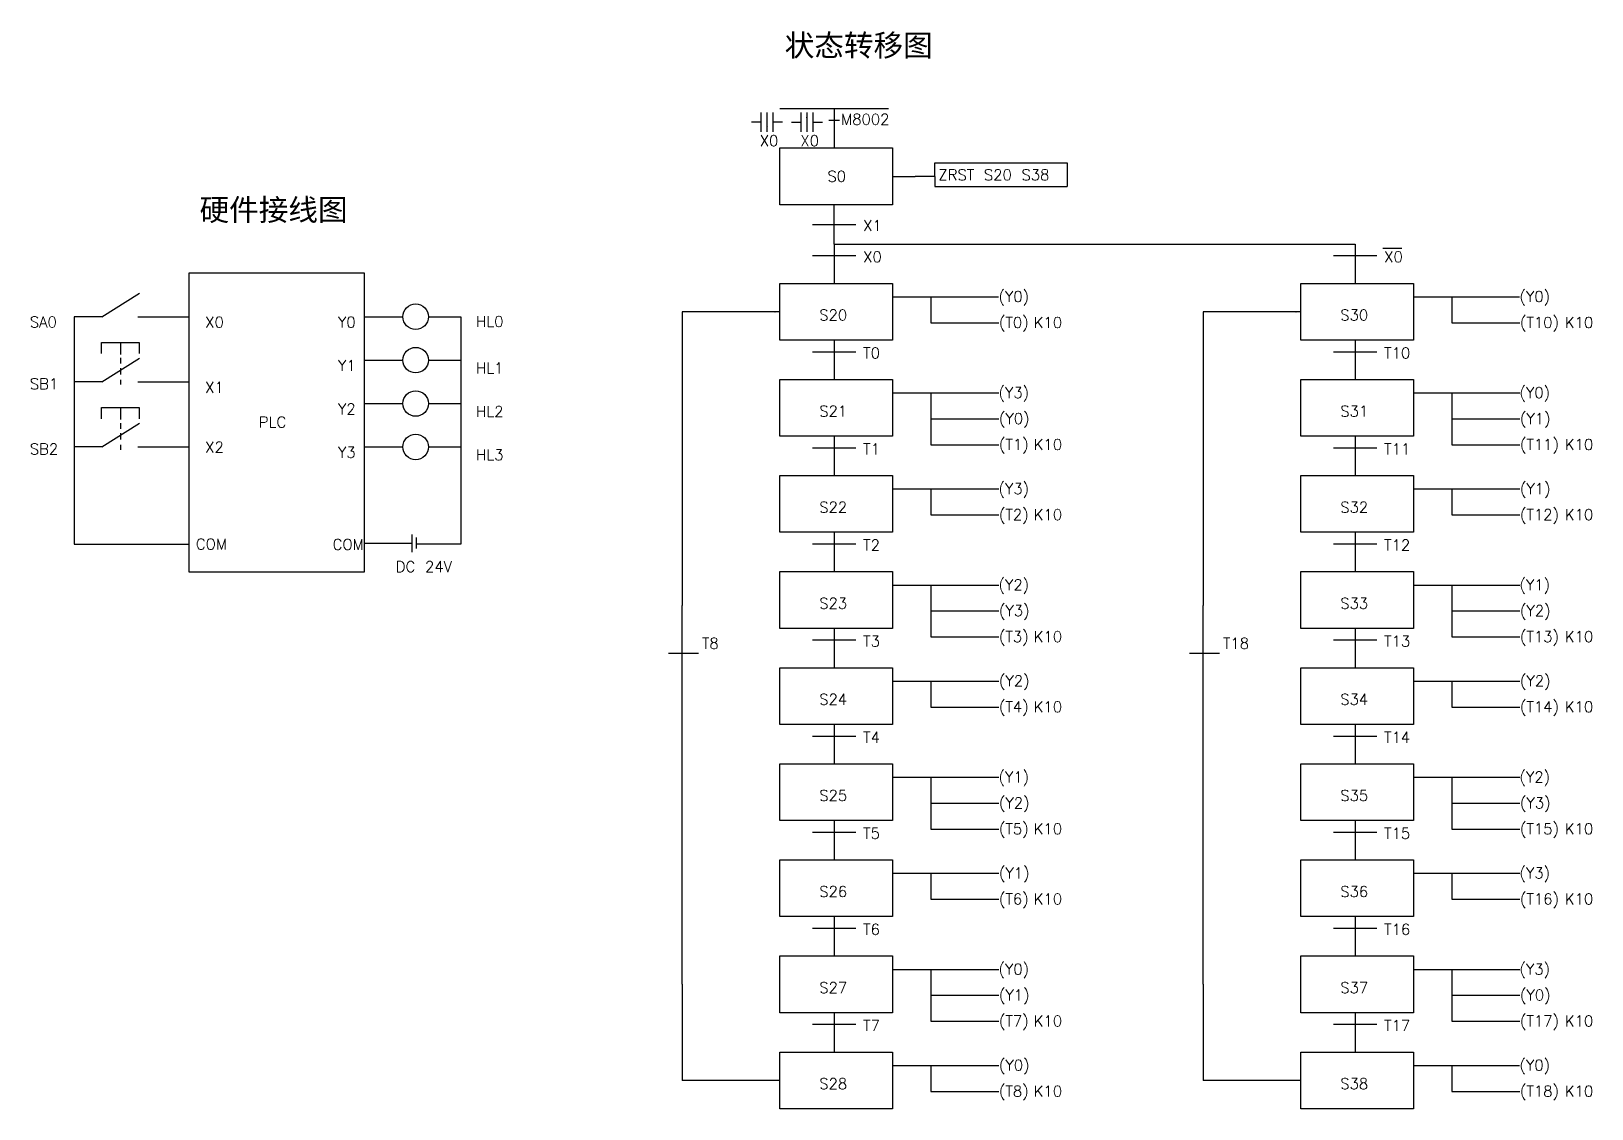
# Model space of a CAD drawing. Header units: millimetres. Extents: x 4 to 723, y -211 to 285.
import ezdxf

# ---------------------------------------------------------------- set-up
doc = ezdxf.new("R2010")
doc.units = ezdxf.units.MM
doc.styles.get("Standard").update_dxf_attribs({"font": 'txt.shx', "height": 5, "bigfont": '@extfont2.shx'})
doc.dimstyles.new('ISO-25', dxfattribs={"dimtxt": 4, "dimasz": 2.5, "dimexe": 1.25, "dimexo": 0.625, "dimtad": 1, "dimdsep": 46, "dimtxsty": 'Standard', "dimcen": 2.5, "dimadec": 0, "dimazin": 0, "dimtfac": 1, "dimtmove": 0, "dimatfit": 3, "dimfxl": 1, "dimarcsym": 0})

msp = doc.modelspace()

# ---------------------------------------------------------------- linework, layer by layer
for p, q in [((340.2, 238.75), (340.2, 247.57)), ((345.75, 238.75), (345.75, 247.57)), ((348.94, 249.36), (398.91, 249.36)), ((358.57, 247.57), (358.57, 238.75)), ((364.12, 247.57), (364.12, 238.75)), ((373.92, 249.36), (373.92, 231.25)), ((340.2, 243.16), (335.84, 243.16)), ((350.11, 243.16), (345.75, 243.16)), ((354.21, 243.16), (358.57, 243.16)), ((364.12, 243.16), (368.48, 243.16)), ((371.44, 244.01), (376.41, 244.01)), ((420.32, 218.17), (420.32, 224.35)), ((420.32, 224.35), (481.33, 224.35)), ((481.33, 224.35), (481.33, 213.52)), ((400.75, 218.17), (411.16, 218.17)), ((420.32, 218.17), (411.16, 218.17)), ((420.32, 218.17), (420.32, 213.52)), ((420.32, 213.52), (481.33, 213.52)), ((373.92, 186.98), (373.92, 205.09)), ((363.97, 196.03), (373.92, 196.03)), ((373.92, 196.03), (383.88, 196.03)), ((373.92, 186.98), (373.92, 168.87)), ((373.92, 186.98), (613.98, 186.98)), ((613.98, 186.98), (613.98, 168.87)), ((363.97, 181.62), (373.92, 181.62)), ((373.92, 181.62), (383.88, 181.62)), ((604.03, 181.62), (613.98, 181.62)), ((613.98, 181.62), (623.93, 181.62)), ((626.66, 185.04), (635.46, 185.04)), ((36.42, 153.49), (53.83, 164.41)), ((400.75, 162.67), (449.58, 162.67)), ((418.48, 162.67), (418.48, 150.72)), ((640.8, 162.67), (689.63, 162.67)), ((658.53, 162.67), (658.53, 150.72)), ((36.42, 153.49), (23.73, 153.49)), ((23.73, 153.49), (23.73, 48.72)), ((53.07, 153.49), (76.79, 153.49)), ((157.37, 153.49), (175.2, 153.49)), ((186.98, 153.49), (201.93, 153.49)), ((201.93, 153.49), (201.93, 48.72)), ((303.9, 155.79), (303.9, 20.48)), ((543.95, 155.79), (543.95, 20.48)), ((418.48, 150.72), (449.79, 150.72)), ((658.53, 150.72), (689.85, 150.72)), ((36.31, 136.49), (36.31, 141.61)), ((36.31, 141.61), (53.71, 141.61)), ((45.01, 141.61), (45.01, 136.08)), ((53.71, 141.61), (53.71, 136.49)), ((363.97, 137.35), (373.92, 137.35)), ((373.92, 142.71), (373.92, 124.6)), ((373.92, 137.35), (383.88, 137.35)), ((604.03, 137.35), (613.98, 137.35)), ((613.98, 142.71), (613.98, 124.6)), ((613.98, 137.35), (623.93, 137.35)), ((36.42, 123.48), (53.83, 134.41)), ((45.01, 134.48), (45.01, 131.88)), ((45.01, 129.85), (45.01, 126.87)), ((157.37, 133.49), (175.2, 133.49)), ((186.98, 133.49), (201.93, 133.49)), ((36.42, 123.48), (23.73, 123.48)), ((45.01, 124.43), (45.01, 122.2)), ((53.07, 123.48), (76.79, 123.48)), ((400.75, 118.4), (418.48, 118.4)), ((418.48, 118.4), (418.48, 94.51)), ((418.48, 118.4), (449.79, 118.4)), ((640.8, 118.4), (658.53, 118.4)), ((658.53, 118.4), (658.53, 94.51)), ((658.53, 118.4), (689.85, 118.4)), ((36.31, 106.48), (36.31, 111.61)), ((36.31, 111.61), (53.71, 111.61)), ((45.01, 111.61), (45.01, 106.08)), ((53.71, 111.61), (53.71, 106.48)), ((157.37, 113.49), (175.2, 113.49)), ((186.98, 113.49), (201.93, 113.49)), ((36.42, 93.48), (53.83, 104.41)), ((45.01, 104.48), (45.01, 101.87)), ((418.48, 106.45), (449.79, 106.45)), ((658.53, 106.45), (689.85, 106.45)), ((36.42, 93.48), (23.73, 93.48)), ((45.01, 99.84), (45.01, 96.87)), ((45.01, 94.43), (45.01, 92.2)), ((53.07, 93.48), (76.79, 93.48)), ((157.37, 93.49), (175.2, 93.49)), ((186.98, 93.49), (201.93, 93.49)), ((373.92, 98.44), (373.92, 80.33)), ((418.48, 94.51), (449.79, 94.51)), ((613.98, 98.44), (613.98, 80.33)), ((658.53, 94.51), (689.85, 94.51)), ((363.97, 93.08), (373.92, 93.08)), ((373.92, 93.08), (383.88, 93.08)), ((604.03, 93.08), (613.98, 93.08)), ((613.98, 93.08), (623.93, 93.08)), ((400.75, 74.13), (418.48, 74.13)), ((418.48, 74.13), (418.48, 62.18)), ((418.48, 74.13), (449.79, 74.13)), ((640.8, 74.13), (658.53, 74.13)), ((658.53, 74.13), (658.53, 62.18)), ((658.53, 74.13), (689.85, 74.13)), ((418.48, 62.18), (449.79, 62.18)), ((658.53, 62.18), (689.85, 62.18)), ((179.28, 53.11), (179.28, 45.02)), ((181.35, 51.81), (181.35, 46.7)), ((373.92, 54.17), (373.92, 36.06)), ((613.98, 54.17), (613.98, 36.06)), ((23.73, 48.72), (76.79, 48.72)), ((179.28, 49.07), (157.37, 49.07)), ((201.93, 48.72), (181.35, 48.72)), ((363.97, 48.81), (373.92, 48.81)), ((373.92, 48.81), (383.88, 48.81)), ((604.03, 48.81), (613.98, 48.81)), ((613.98, 48.81), (623.93, 48.81)), ((400.75, 29.86), (418.48, 29.86)), ((418.48, 29.86), (418.48, 5.97)), ((418.48, 29.86), (449.79, 29.86)), ((640.8, 29.86), (658.53, 29.86)), ((658.53, 29.86), (658.53, 5.97)), ((658.53, 29.86), (689.85, 29.86)), ((303.9, -154.1), (303.9, 20.48)), ((418.48, 17.91), (449.79, 17.91)), ((543.95, -154.1), (543.95, 20.48)), ((658.53, 17.91), (689.85, 17.91)), ((373.92, 9.9), (373.92, -8.21)), ((613.98, 9.9), (613.98, -8.21)), ((363.97, 4.54), (373.92, 4.54)), ((373.92, 4.54), (383.88, 4.54)), ((418.48, 5.97), (449.79, 5.97)), ((604.03, 4.54), (613.98, 4.54)), ((613.98, 4.54), (623.93, 4.54)), ((658.53, 5.97), (689.85, 5.97)), ((297.58, -1.58), (311.45, -1.58)), ((537.64, -1.58), (551.51, -1.58)), ((400.75, -14.41), (418.48, -14.41)), ((418.48, -14.41), (418.48, -26.36)), ((418.48, -14.41), (449.79, -14.41)), ((640.8, -14.41), (658.53, -14.41)), ((658.53, -14.41), (658.53, -26.36)), ((658.53, -14.41), (689.85, -14.41)), ((418.48, -26.36), (449.79, -26.36)), ((658.53, -26.36), (689.85, -26.36)), ((373.92, -34.37), (373.92, -52.48)), ((613.98, -34.37), (613.98, -52.48)), ((363.97, -39.73), (373.92, -39.73)), ((373.92, -39.73), (383.88, -39.73)), ((604.03, -39.73), (613.98, -39.73)), ((613.98, -39.73), (623.93, -39.73)), ((400.75, -58.68), (418.48, -58.68)), ((418.48, -58.68), (418.48, -82.57)), ((418.48, -58.68), (449.79, -58.68)), ((640.8, -58.68), (658.53, -58.68)), ((658.53, -58.68), (658.53, -82.57)), ((658.53, -58.68), (689.85, -58.68)), ((418.48, -70.63), (449.79, -70.63)), ((658.53, -70.63), (689.85, -70.63)), ((373.92, -78.64), (373.92, -96.75)), ((613.98, -78.64), (613.98, -96.75)), ((363.97, -84), (373.92, -84)), ((373.92, -84), (383.88, -84)), ((418.48, -82.57), (449.79, -82.57)), ((604.03, -84), (613.98, -84)), ((613.98, -84), (623.93, -84)), ((658.53, -82.57), (689.85, -82.57)), ((400.75, -102.95), (418.48, -102.95)), ((418.48, -102.95), (418.48, -114.9)), ((418.48, -102.95), (449.79, -102.95)), ((640.8, -102.95), (658.53, -102.95)), ((658.53, -102.95), (658.53, -114.9)), ((658.53, -102.95), (689.85, -102.95)), ((418.48, -114.9), (449.79, -114.9)), ((658.53, -114.9), (689.85, -114.9)), ((363.97, -128.27), (373.92, -128.27)), ((373.92, -122.91), (373.92, -141.02)), ((373.92, -128.27), (383.88, -128.27)), ((604.03, -128.27), (613.98, -128.27)), ((613.98, -122.91), (613.98, -141.02)), ((613.98, -128.27), (623.93, -128.27)), ((400.75, -147.22), (418.48, -147.22)), ((418.48, -147.22), (418.48, -171.11)), ((418.48, -147.22), (449.79, -147.22)), ((640.8, -147.22), (658.53, -147.22)), ((658.53, -147.22), (658.53, -171.11)), ((658.53, -147.22), (689.85, -147.22)), ((303.9, -154.1), (303.9, -198.37)), ((543.95, -154.1), (543.95, -198.37)), ((418.48, -159.17), (449.79, -159.17)), ((658.53, -159.17), (689.85, -159.17)), ((363.97, -172.54), (373.92, -172.54)), ((373.92, -167.18), (373.92, -185.29)), ((373.92, -172.54), (383.88, -172.54)), ((418.48, -171.11), (449.79, -171.11)), ((604.03, -172.54), (613.98, -172.54)), ((613.98, -167.18), (613.98, -185.29)), ((613.98, -172.54), (623.93, -172.54)), ((658.53, -171.11), (689.85, -171.11)), ((400.75, -191.49), (418.48, -191.49)), ((418.48, -191.49), (418.48, -203.44)), ((418.48, -191.49), (449.79, -191.49)), ((640.8, -191.49), (689.63, -191.49)), ((658.53, -191.49), (658.53, -203.44)), ((348.94, -198.37), (303.9, -198.37)), ((588.99, -198.37), (543.95, -198.37)), ((418.48, -203.44), (449.79, -203.44)), ((658.53, -203.44), (689.85, -203.44))]:
    msp.add_line(p, q)
for points in [[(348.94, 231.25), (400.75, 231.25), (400.75, 205.09), (348.94, 205.09)], [(76.79, 173.77), (157.37, 173.77), (157.37, 35.77), (76.79, 35.77)], [(348.94, 168.87), (400.75, 168.87), (400.75, 142.71), (348.94, 142.71)], [(588.99, 168.87), (640.8, 168.87), (640.8, 142.71), (588.99, 142.71)], [(348.94, 124.6), (400.75, 124.6), (400.75, 98.44), (348.94, 98.44)], [(588.99, 124.6), (640.8, 124.6), (640.8, 98.44), (588.99, 98.44)], [(348.94, 80.33), (400.75, 80.33), (400.75, 54.17), (348.94, 54.17)], [(588.99, 80.33), (640.8, 80.33), (640.8, 54.17), (588.99, 54.17)], [(348.94, 36.06), (400.75, 36.06), (400.75, 9.9), (348.94, 9.9)], [(588.99, 36.06), (640.8, 36.06), (640.8, 9.9), (588.99, 9.9)], [(348.94, -8.21), (400.75, -8.21), (400.75, -34.37), (348.94, -34.37)], [(588.99, -8.21), (640.8, -8.21), (640.8, -34.37), (588.99, -34.37)], [(348.94, -52.48), (400.75, -52.48), (400.75, -78.64), (348.94, -78.64)], [(588.99, -52.48), (640.8, -52.48), (640.8, -78.64), (588.99, -78.64)], [(348.94, -96.75), (400.75, -96.75), (400.75, -122.91), (348.94, -122.91)], [(588.99, -96.75), (640.8, -96.75), (640.8, -122.91), (588.99, -122.91)], [(348.94, -141.02), (400.75, -141.02), (400.75, -167.18), (348.94, -167.18)], [(588.99, -141.02), (640.8, -141.02), (640.8, -167.18), (588.99, -167.18)], [(348.94, -185.29), (400.75, -185.29), (400.75, -211.45), (348.94, -211.45)], [(588.99, -185.29), (640.8, -185.29), (640.8, -211.45), (588.99, -211.45)]]:
    msp.add_lwpolyline(points, close=True)
for centre in [(181.09, 153.49), (181.09, 133.49), (181.09, 113.49), (181.09, 93.49)]:
    msp.add_circle(centre, 5.89)

# ---------------------------------------------------------------- texts
at = {"attachment_point": 1}
for s, width, gutter_width, heights, insert, char_height in [('{\\fSimSun|b0|i0|c134|p2;状态转移图}', 127.3243, 25, [5], (351.12, 283.52), 10), ('{\\Ftxt,@extfont2|c134;M8002}', 21.4784, 25, [0], (377.09, 246.95), 5), ('{\\Ftxt,@extfont2|c134;X0}', 15.829, 25, [0], (339.63, 237.09), 5), ('{\\Ftxt,@extfont2|c134;X0}', 15.829, 25, [0], (358.33, 237.09), 5), ('{\\Ftxt,@extfont2|c134;S0}', 20.7431, 25, [0], (370.81, 220.69), 5), ('{\\Ftxt,@extfont2|c134;ZRST S20 S38}', 59.0628, 25, [0], (421.95, 221.34), 5), ('{\\fSimSun|b0|i0|c134|p2;硬件接线图}', 94.8752, 25, [0], (81.5, 207.75), 10), ('{\\Ftxt,@extfont2|c134;X1}', 15.829, 25, [0], (387.28, 197.99), 5), ('{\\Ftxt,@extfont2|c134;X0}', 15.829, 25, [0], (387.28, 183.58), 5), ('{\\Ftxt,@extfont2|c134;X0}', 15.829, 25, [0], (627.34, 183.58), 5), ('{\\Ftxt,@extfont2|c134;(Y0)}', 66.8971, 25, [0], (449.62, 165.28), 5), ('{\\Ftxt,@extfont2|c134;(Y0)}', 66.8971, 25, [0], (689.67, 165.28), 5), ('S{\\Ftxt,@extfont2|c134;A0}', 16.104, 12.5, [0], (3.3, 153.52), 5), ('X0', 16.104, 12.5, [0], (84.13, 153.49), 5), ('Y0', 16.104, 12.5, [0], (145.28, 153.49), 5), ('HL{\\Ftxt,@extfont2|c134;0}', 16.104, 12.5, [0], (208.9, 153.76), 5), ('{\\Ftxt,@extfont2|c134;S20}', 20.7431, 25, [0], (367.05, 156.76), 5), ('{\\Ftxt,@extfont2|c134;(T0)}', 66.8971, 25, [0], (449.83, 153.33), 5), ('{\\Ftxt,@extfont2|c134;K10}', 22.0244, 25, [0], (465.88, 153.34), 5), ('{\\Ftxt,@extfont2|c134;S30}', 20.7431, 25, [0], (607.11, 156.76), 5), ('{\\Ftxt,@extfont2|c134;(T10)}', 66.8971, 25, [0], (689.89, 153.33), 5), ('{\\Ftxt,@extfont2|c134;K10}', 22.0244, 25, [0], (710.57, 153.34), 5), ('{\\Ftxt,@extfont2|c134;T0}', 15.829, 25, [0], (387.28, 139.31), 5), ('{\\Ftxt,@extfont2|c134;T10}', 15.829, 25, [0], (627.34, 139.31), 5), ('Y1', 16.104, 12.5, [0], (145.28, 133.49), 5), ('HL1', 16.104, 12.5, [0], (208.9, 132.33), 5), ('SB1', 16.104, 12.5, [0], (3.3, 125.06), 5), ('X1', 16.104, 12.5, [0], (84.13, 123.48), 5), ('{\\Ftxt,@extfont2|c134;(Y3)}', 66.8971, 25, [0], (449.62, 121.01), 5), ('{\\Ftxt,@extfont2|c134;(Y0)}', 66.8971, 25, [0], (689.67, 121.01), 5), ('Y2', 16.104, 12.5, [0], (145.28, 113.49), 5), ('HL2', 16.104, 12.5, [0], (208.9, 112.33), 5), ('{\\Ftxt,@extfont2|c134;S21}', 20.7431, 25, [0], (367.05, 112.49), 5), ('{\\Ftxt,@extfont2|c134;(Y0)}', 66.8971, 25, [0], (449.83, 109.06), 5), ('{\\Ftxt,@extfont2|c134;S31}', 20.7431, 25, [0], (607.11, 112.49), 5), ('{\\Ftxt,@extfont2|c134;(Y1)}', 66.8971, 25, [0], (689.89, 109.06), 5), ('PLC', 33.184, 12.5, [0], (108.79, 107.43), 5), ('SB2', 16.104, 12.5, [0], (3.3, 95.05), 5), ('X{\\Ftxt,@extfont2|c134;2}', 16.104, 12.5, [0], (84.13, 95.9), 5), ('Y3', 16.104, 12.5, [0], (145.28, 93.49), 5), ('{\\Ftxt,@extfont2|c134;T1}', 15.829, 25, [0], (387.28, 95.04), 5), ('{\\Ftxt,@extfont2|c134;(T1)}', 66.8971, 25, [0], (449.83, 97.12), 5), ('{\\Ftxt,@extfont2|c134;K10}', 22.0244, 25, [0], (465.88, 97.13), 5), ('{\\Ftxt,@extfont2|c134;T11}', 15.829, 25, [0], (627.34, 95.04), 5), ('{\\Ftxt,@extfont2|c134;(T11)}', 66.8971, 25, [0], (689.89, 97.12), 5), ('{\\Ftxt,@extfont2|c134;K10}', 22.0244, 25, [0], (710.57, 97.13), 5), ('HL3', 16.104, 12.5, [0], (208.9, 92.33), 5), ('{\\Ftxt,@extfont2|c134;(Y3)}', 66.8971, 25, [0], (449.62, 76.74), 5), ('{\\Ftxt,@extfont2|c134;(Y1)}', 66.8971, 25, [0], (689.89, 76.74), 5), ('{\\Ftxt,@extfont2|c134;S22}', 20.7431, 25, [0], (367.05, 68.21), 5), ('{\\Ftxt,@extfont2|c134;(T2)}', 66.8971, 25, [0], (449.83, 64.79), 5), ('{\\Ftxt,@extfont2|c134;K10}', 22.0244, 25, [0], (465.88, 64.8), 5), ('{\\Ftxt,@extfont2|c134;S32}', 20.7431, 25, [0], (607.11, 68.21), 5), ('{\\Ftxt,@extfont2|c134;(T12)}', 66.8971, 25, [0], (689.89, 64.79), 5), ('{\\Ftxt,@extfont2|c134;K10}', 22.0244, 25, [0], (710.57, 64.8), 5), ('COM', 33.184, 12.5, [0], (79.8, 51.22), 5), ('COM', 33.184, 12.5, [0], (142.84, 51.06), 5), ('{\\Ftxt,@extfont2|c134;T2}', 15.829, 25, [0], (387.28, 50.77), 5), ('{\\Ftxt,@extfont2|c134;T12}', 15.829, 25, [0], (627.34, 50.77), 5), ('DC 24V', 33.184, 12.5, [0], (171.93, 40.83), 5), ('{\\Ftxt,@extfont2|c134;(Y2)}', 66.8971, 25, [0], (449.62, 32.47), 5), ('{\\Ftxt,@extfont2|c134;(Y1)}', 66.8971, 25, [0], (689.67, 32.47), 5), ('{\\Ftxt,@extfont2|c134;S23}', 20.7431, 25, [0], (367.05, 23.94), 5), ('{\\Ftxt,@extfont2|c134;S33}', 20.7431, 25, [0], (607.11, 23.94), 5), ('{\\Ftxt,@extfont2|c134;(Y3)}', 66.8971, 25, [0], (449.83, 20.52), 5), ('{\\Ftxt,@extfont2|c134;(Y2)}', 66.8971, 25, [0], (689.89, 20.52), 5), ('{\\Ftxt,@extfont2|c134;(T3)}', 66.8971, 25, [0], (449.83, 8.58), 5), ('{\\Ftxt,@extfont2|c134;K10}', 22.0244, 25, [0], (465.88, 8.59), 5), ('{\\Ftxt,@extfont2|c134;(T13)}', 66.8971, 25, [0], (689.89, 8.58), 5), ('{\\Ftxt,@extfont2|c134;K10}', 22.0244, 25, [0], (710.57, 8.59), 5), ('{\\Ftxt,@extfont2|c134;T8}', 23.1707, 25, [0], (313, 5.48), 5), ('{\\Ftxt,@extfont2|c134;T3}', 15.829, 25, [0], (387.28, 6.5), 5), ('{\\Ftxt,@extfont2|c134;T18}', 23.1707, 25, [0], (553.05, 5.48), 5), ('{\\Ftxt,@extfont2|c134;T13}', 15.829, 25, [0], (627.34, 6.5), 5), ('{\\Ftxt,@extfont2|c134;(Y2)}', 66.8971, 25, [0], (449.83, -11.8), 5), ('{\\Ftxt,@extfont2|c134;(Y2)}', 66.8971, 25, [0], (689.89, -11.8), 5), ('{\\Ftxt,@extfont2|c134;S24}', 20.7431, 25, [0], (367.05, -20.33), 5), ('{\\Ftxt,@extfont2|c134;S34}', 20.7431, 25, [0], (607.11, -20.33), 5), ('{\\Ftxt,@extfont2|c134;(T4)}', 66.8971, 25, [0], (449.83, -23.75), 5), ('{\\Ftxt,@extfont2|c134;K10}', 22.0244, 25, [0], (465.88, -23.74), 5), ('{\\Ftxt,@extfont2|c134;(T14)}', 66.8971, 25, [0], (689.89, -23.75), 5), ('{\\Ftxt,@extfont2|c134;K10}', 22.0244, 25, [0], (710.57, -23.74), 5), ('{\\Ftxt,@extfont2|c134;T4}', 15.829, 25, [0], (387.28, -37.77), 5), ('{\\Ftxt,@extfont2|c134;T14}', 15.829, 25, [0], (627.34, -37.77), 5), ('{\\Ftxt,@extfont2|c134;(Y1)}', 66.8971, 25, [0], (449.62, -56.07), 5), ('{\\Ftxt,@extfont2|c134;(Y2)}', 66.8971, 25, [0], (689.67, -56.07), 5), ('{\\Ftxt,@extfont2|c134;S25}', 20.7431, 25, [0], (367.05, -64.6), 5), ('{\\Ftxt,@extfont2|c134;S35}', 20.7431, 25, [0], (607.11, -64.6), 5), ('{\\Ftxt,@extfont2|c134;(Y2)}', 66.8971, 25, [0], (449.83, -68.02), 5), ('{\\Ftxt,@extfont2|c134;(Y3)}', 66.8971, 25, [0], (689.89, -68.02), 5), ('{\\Ftxt,@extfont2|c134;(T5)}', 66.8971, 25, [0], (449.83, -79.96), 5), ('{\\Ftxt,@extfont2|c134;(T15)}', 66.8971, 25, [0], (689.89, -79.96), 5), ('{\\Ftxt,@extfont2|c134;T5}', 15.829, 25, [0], (387.28, -82.04), 5), ('{\\Ftxt,@extfont2|c134;K10}', 22.0244, 25, [0], (465.88, -79.95), 5), ('{\\Ftxt,@extfont2|c134;T15}', 15.829, 25, [0], (627.34, -82.04), 5), ('{\\Ftxt,@extfont2|c134;K10}', 22.0244, 25, [0], (710.57, -79.95), 5), ('{\\Ftxt,@extfont2|c134;(Y1)}', 66.8971, 25, [0], (449.83, -100.34), 5), ('{\\Ftxt,@extfont2|c134;(Y3)}', 66.8971, 25, [0], (689.67, -100.34), 5), ('{\\Ftxt,@extfont2|c134;S26}', 20.7431, 25, [0], (367.05, -108.87), 5), ('{\\Ftxt,@extfont2|c134;(T6)}', 66.8971, 25, [0], (449.83, -112.29), 5), ('{\\Ftxt,@extfont2|c134;K10}', 22.0244, 25, [0], (465.88, -112.28), 5), ('{\\Ftxt,@extfont2|c134;S36}', 20.7431, 25, [0], (607.11, -108.87), 5), ('{\\Ftxt,@extfont2|c134;(T16)}', 66.8971, 25, [0], (689.89, -112.29), 5), ('{\\Ftxt,@extfont2|c134;K10}', 22.0244, 25, [0], (710.57, -112.28), 5), ('{\\Ftxt,@extfont2|c134;T6}', 15.829, 25, [0], (387.28, -126.31), 5), ('{\\Ftxt,@extfont2|c134;T16}', 15.829, 25, [0], (627.34, -126.31), 5), ('{\\Ftxt,@extfont2|c134;(Y0)}', 66.8971, 25, [0], (449.62, -144.61), 5), ('{\\Ftxt,@extfont2|c134;(Y3)}', 66.8971, 25, [0], (689.67, -144.61), 5), ('{\\Ftxt,@extfont2|c134;S27}', 20.7431, 25, [0], (367.05, -153.14), 5), ('{\\Ftxt,@extfont2|c134;(Y1)}', 66.8971, 25, [0], (449.83, -156.56), 5), ('{\\Ftxt,@extfont2|c134;S37}', 20.7431, 25, [0], (607.11, -153.14), 5), ('{\\Ftxt,@extfont2|c134;(Y0)}', 66.8971, 25, [0], (689.89, -156.56), 5), ('{\\Ftxt,@extfont2|c134;T7}', 15.829, 25, [0], (387.28, -170.58), 5), ('{\\Ftxt,@extfont2|c134;(T7)}', 66.8971, 25, [0], (449.83, -168.5), 5), ('{\\Ftxt,@extfont2|c134;K10}', 22.0244, 25, [0], (465.88, -168.49), 5), ('{\\Ftxt,@extfont2|c134;T17}', 15.829, 25, [0], (627.34, -170.58), 5), ('{\\Ftxt,@extfont2|c134;(T17)}', 66.8971, 25, [0], (689.89, -168.5), 5), ('{\\Ftxt,@extfont2|c134;K10}', 22.0244, 25, [0], (710.57, -168.49), 5), ('{\\Ftxt,@extfont2|c134;(Y0)}', 66.8971, 25, [0], (449.83, -188.88), 5), ('{\\Ftxt,@extfont2|c134;(Y0)}', 66.8971, 25, [0], (689.67, -188.88), 5), ('{\\Ftxt,@extfont2|c134;S28}', 20.7431, 25, [0], (367.05, -197.41), 5), ('{\\Ftxt,@extfont2|c134;(T8)}', 66.8971, 25, [0], (449.83, -200.83), 5), ('{\\Ftxt,@extfont2|c134;K10}', 22.0244, 25, [0], (465.88, -200.82), 5), ('{\\Ftxt,@extfont2|c134;S38}', 20.7431, 25, [0], (607.11, -197.41), 5), ('{\\Ftxt,@extfont2|c134;(T18)}', 66.8971, 25, [0], (689.89, -200.83), 5), ('{\\Ftxt,@extfont2|c134;K10}', 22.0244, 25, [0], (710.57, -200.82), 5)]:
    msp.add_mtext_dynamic_manual_height_columns(s, width=width, gutter_width=gutter_width, heights=heights, dxfattribs=dict(at, insert=insert, char_height=char_height))

# ---------------------------------------------------------------- leaders
for points in [[(342.98, 238.75), (342.98, 247.57)], [(361.35, 247.57), (361.35, 238.75)], [(348.94, 155.79), (303.9, 155.79)], [(588.99, 155.79), (543.95, 155.79)]]:
    msp.add_leader(points, dimstyle='ISO-25', override={"dimgap": 0.625, "dimtad": 0})

doc.saveas('drawing.dxf')
